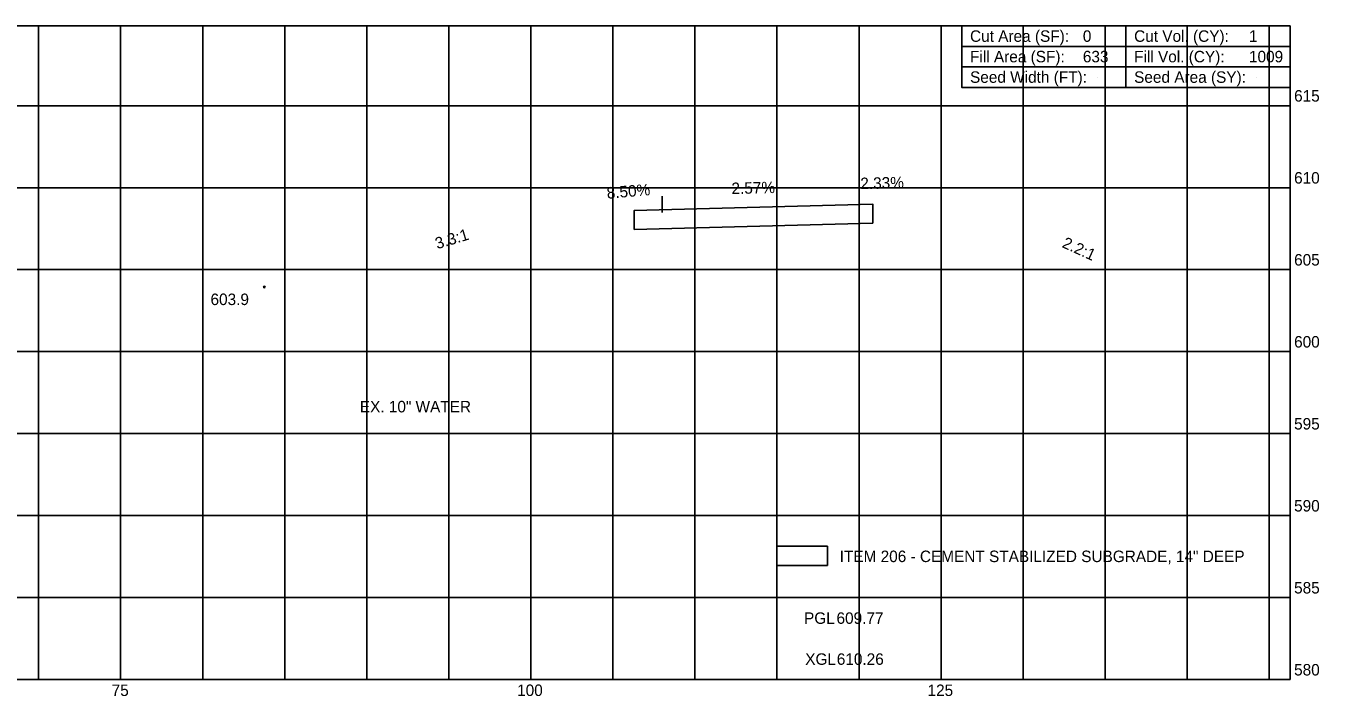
# Model space of a CAD drawing. Extents: x -72 to 148, y 579 to 620.
# Drawn here: x 69.2 to 148, y 579 to 619.9 of the extents above; entities that cross this region are included whole.
import ezdxf

# ---------------------------------------------------------------- set-up
doc = ezdxf.new("R2010")
doc.units = 0
for name, color, linetype in [('_CIVIL_CONSTRUCTION', 7, 'Continuous'), ('Default', 7, 'Continuous'), ('GE_X_Alignment_100_Curve_Data', 7, 'Continuous'), ('MD_P_Surface_Finished_Grade', 7, 'Continuous'), ('MD_P_Surface_Finished_Grade_Seeded', 7, 'Continuous'), ('RW_P_Esmt_TMP', 7, 'Continuous'), ('RW_X_Fee_RW', 7, 'Continuous'), ('VL_Unsuitable_Remove_Replace', 7, 'Continuous')]:
    doc.layers.add(name, color=color, linetype=linetype)

msp = doc.modelspace()

# ---------------------------------------------------------------- linework, layer by layer
at = {"layer": '_CIVIL_CONSTRUCTION'}
for p, q in [((-70, 619.869), (146.265, 619.869)), ((70, 580), (70, 619.869)), ((75, 580), (75, 619.869)), ((80, 580), (80, 619.869)), ((85, 580), (85, 619.869)), ((90, 580), (90, 619.869)), ((95, 580), (95, 619.869)), ((100, 580), (100, 619.869)), ((105, 580), (105, 619.869)), ((110, 580), (110, 619.869)), ((115, 580), (115, 619.869)), ((120, 580), (120, 619.869)), ((125, 580), (125, 619.869)), ((130, 580), (130, 619.869)), ((135, 580), (135, 619.869)), ((140, 580), (140, 619.869)), ((145, 580), (145, 619.869)), ((146.265, 580), (146.265, 619.869)), ((-70, 615), (146.265, 615)), ((-70, 610), (146.265, 610)), ((-70, 605), (146.265, 605)), ((-70, 600), (146.265, 600)), ((-70, 595), (146.265, 595)), ((-70, 590), (146.265, 590)), ((-70, 585), (146.265, 585)), ((-70, 580), (146.265, 580))]:
    msp.add_line(p, q, dxfattribs=at)
at = {"layer": 'Default'}
msp.add_line((83.758, 603.942), (83.759, 603.942), dxfattribs=at)
msp.add_circle((146.265, 619.869), 0.000417, dxfattribs=at)
msp.add_circle((146.265, 619.869), 0.000417, dxfattribs=at)
msp.add_circle((146.265, 619.869), 0.000417, dxfattribs=at)
msp.add_circle((146.265, 619.869), 0.000417, dxfattribs=at)
msp.add_circle((146.265, 619.869), 0.000417, dxfattribs=at)
msp.add_circle((146.265, 619.869), 0.000417, dxfattribs=at)
msp.add_circle((146.265, 619.869), 0.000417, dxfattribs=at)
msp.add_circle((146.265, 619.869), 0.000417, dxfattribs=at)
msp.add_circle((146.265, 619.869), 0.000417, dxfattribs=at)
msp.add_circle((146.265, 619.869), 0.000417, dxfattribs=at)
msp.add_circle((146.265, 619.869), 0.000417, dxfattribs=at)
msp.add_circle((146.265, 619.869), 0.000417, dxfattribs=at)
at = {"layer": 'GE_X_Alignment_100_Curve_Data'}
msp.add_lwpolyline([(126.265, 619.869), (146.265, 619.869), (146.265, 616.119), (126.265, 616.119)], close=True, dxfattribs=at)
at = {"layer": 'MD_P_Surface_Finished_Grade'}
msp.add_circle((83.758, 603.942), 0.05, dxfattribs=at)
at = {"layer": 'MD_P_Surface_Finished_Grade_Seeded'}
msp.add_line((108.004, 609.478), (108.004, 608.478), dxfattribs=at)
msp.add_lwpolyline([(118.071, 586.96), (115, 586.96), (115, 588.133), (118.071, 588.133)], close=True, dxfattribs=at)
at = {"layer": 'RW_X_Fee_RW'}
for points in [[(120.848, 607.826), (120.848, 608.992), (106.305, 608.618), (106.305, 607.451)], [(115, 588.133), (115, 586.96), (118.071, 586.96), (118.071, 588.133)]]:
    msp.add_lwpolyline(points, close=True, dxfattribs=at)
at = {"layer": 'VL_Unsuitable_Remove_Replace'}
for p, q in [((126.265, 619.869), (146.265, 619.869)), ((126.265, 619.869), (126.265, 617.369)), ((136.265, 619.869), (136.265, 616.119)), ((146.265, 619.869), (146.265, 617.369)), ((126.265, 618.619), (146.265, 618.619)), ((126.265, 617.369), (146.265, 617.369)), ((134.563, 616.744), (134.563, 616.744)), ((144.211, 616.744), (144.211, 616.744))]:
    msp.add_line(p, q, dxfattribs=at)
msp.add_lwpolyline([(126.265, 617.369), (126.265, 616.119), (146.265, 616.119), (146.265, 617.369)], dxfattribs=at)

# ---------------------------------------------------------------- texts
at = {"layer": 'MD_P_Surface_Finished_Grade_Seeded'}
for s, p in [('Cut Area (SF):', (126.765, 618.894)), ('0', (133.64, 618.894)), ('Cut Vol. (CY):', (136.765, 618.894)), ('1', (143.765, 618.894)), ('Fill Area (SF):', (126.765, 617.644)), ('633', (133.64, 617.644)), ('Fill Vol. (CY):', (136.765, 617.644)), ('1009', (143.765, 617.644)), ('Seed Width (FT):', (126.765, 616.394)), ('Seed Area (SY):', (136.765, 616.394)), ('615', (146.515, 615.25)), ('610', (146.515, 610.25)), ('605', (146.515, 605.25)), ('603.9', (80.477, 602.841)), ('600', (146.515, 600.25)), ('595', (146.515, 595.25)), ('590', (146.515, 590.25)), ('ITEM 206 - CEMENT STABILIZED SUBGRADE, 14" DEEP', (118.821, 587.166)), ('585', (146.515, 585.25)), ('PGL ', (116.649, 583.4)), ('609.77', (118.628, 583.4)), ('XGL ', (116.722, 580.9)), ('610.26', (118.645, 580.9)), ('580', (146.515, 580.25)), ('75', (74.453, 579)), ('100', (99.163, 579)), ('125', (124.174, 579))]:
    msp.add_text(s, height=0.7, dxfattribs=at).set_placement(p)
for s, rotation, p in [('8.50%', 4.88316, (104.654, 609.322)), ('2.57%', 1.47283, (112.235, 609.606)), ('2.33%', 1.32985, (120.087, 609.908)), ('3.3:1', 17.00383, (94.29, 606.241)), ('2.2:1', 335.53865, (132.325, 606.386))]:
    msp.add_text(s, height=0.7, rotation=rotation, dxfattribs=at).set_placement(p)
at = {"layer": 'RW_P_Esmt_TMP'}
for s, p in [('EX. 10"', (89.577, 596.296)), ('WATER', (92.974, 596.296))]:
    msp.add_text(s, height=0.7, dxfattribs=at).set_placement(p)

doc.saveas('drawing.dxf')
